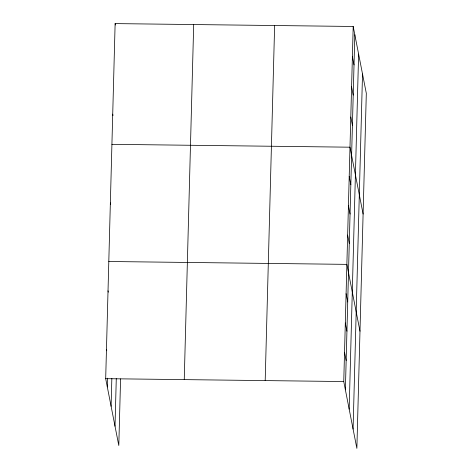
<?xml version="1.0" encoding="UTF-8"?>
<svg xmlns="http://www.w3.org/2000/svg" width="472" height="472" viewBox="0 0 472 472"><rect width="100%" height="100%" fill="white"/><g stroke="black" fill="none" stroke-linecap="round" stroke-linejoin="round"><path stroke-width="0.71" d="M120.578 378.886L118.802 445.533L105.687 378.674L115.127 23.6L353.198 26.467L366.313 93.326L356.873 448.4L343.758 381.541L353.198 26.467M107.315 386.957L107.545 378.166M111.103 406.286L111.846 378.456M115.015 426.198L116.277 378.597M184.251 379.618L193.691 24.55M265.193 380.597L274.633 25.523M345.38 389.825L354.82 34.751M349.174 409.153L358.614 54.079M353.08 429.072L362.52 73.998M111.917 144.326L349.988 147.193L363.104 214.052M108.802 261.5L346.873 264.367L359.988 331.226M105.687 378.674L343.758 381.541M352.395 56.652L354.018 64.935M351.593 86.83L353.215 95.114M350.79 117.015L352.413 125.298M349.209 176.487L350.832 184.77M348.43 205.78L350.053 214.064M347.652 235.074L349.274 243.357M346.094 293.661L347.716 301.944M345.315 322.954L346.938 331.238M344.536 352.248L346.159 360.531M115.127 23.6L115.398 24.981M112.719 114.141L112.991 115.522M110.359 202.913L110.631 204.293M108.023 290.793L108.294 292.174M106.465 349.38L106.737 350.761"/></g></svg>
